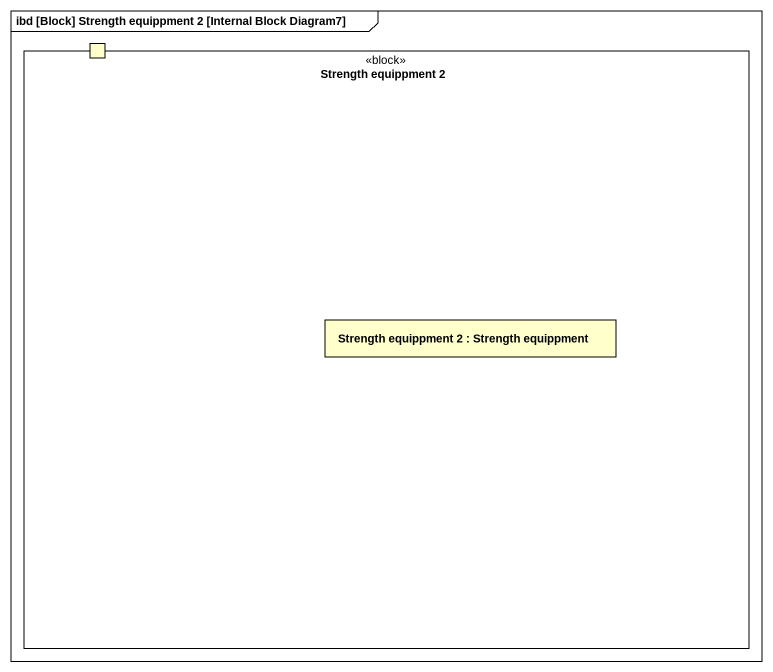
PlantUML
@startuml
mainframe ibd [Block] Strength equippment 2 [Internal Block Diagram7]
rectangle "Strength equippment 2" as Strength_equippment_2 <<block>> {
  port " " as port1 #FFFFCC
  rectangle "Strength equippment 2 : Strength equippment" as Strength_equippment_2_2 #FFFFCC
}
@enduml
